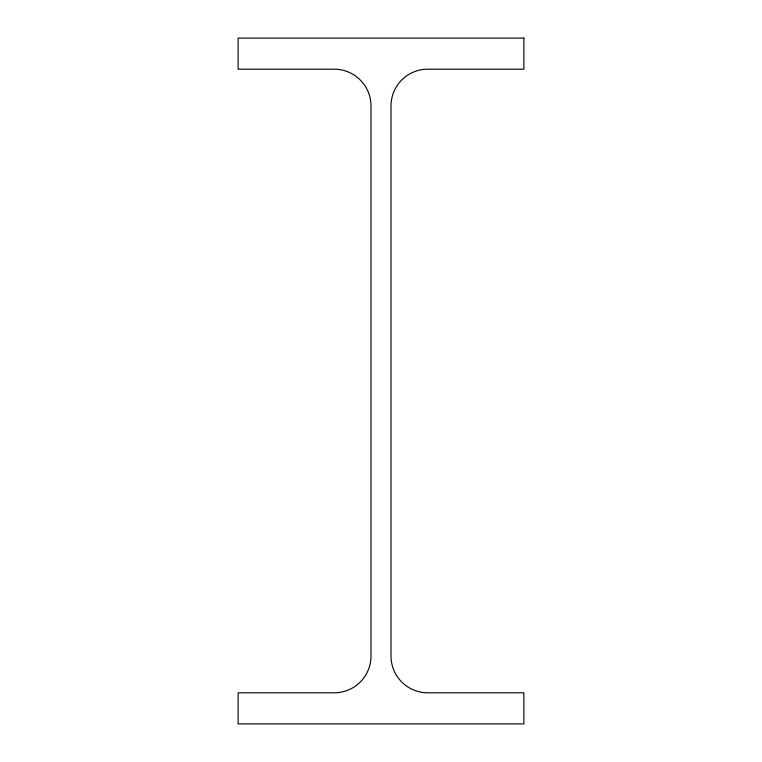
<?xml version="1.0" encoding="UTF-8"?>
<svg xmlns="http://www.w3.org/2000/svg" width="762" height="762" viewBox="0 0 762 762"><rect width="100%" height="100%" fill="white"/><g stroke="black" fill="none" stroke-linecap="round" stroke-linejoin="round"><path stroke-width="1.14" d="M523.875 38.1L238.125 38.1L238.125 69.19L334.223 69.19A36.776 36.776 0 0 1 370.999 105.966L370.999 656.034A36.776 36.776 0 0 1 334.223 692.81L238.125 692.81L238.125 723.9L523.875 723.9L523.875 692.81L427.777 692.81A36.776 36.776 0 0 1 391.001 656.034L391.001 105.966A36.776 36.776 0 0 1 427.777 69.19L523.875 69.19L523.875 38.1"/></g></svg>
